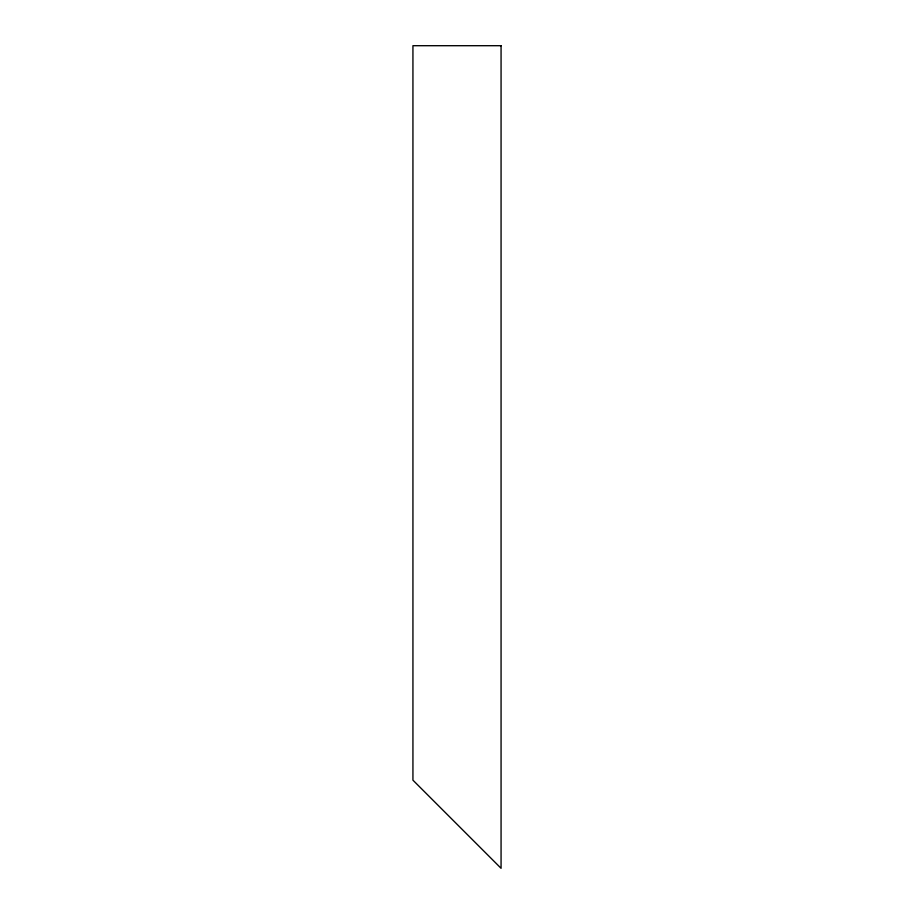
<?xml version="1.0" encoding="UTF-8"?>
<svg xmlns="http://www.w3.org/2000/svg" width="914" height="914" viewBox="0 0 914 914"><rect width="100%" height="100%" fill="white"/><g stroke="black" fill="none" stroke-linecap="round" stroke-linejoin="round"><path stroke-width="1.37" d="M501.066 45.7L412.934 45.7L412.934 780.168L501.066 868.3L501.066 45.7"/></g></svg>
